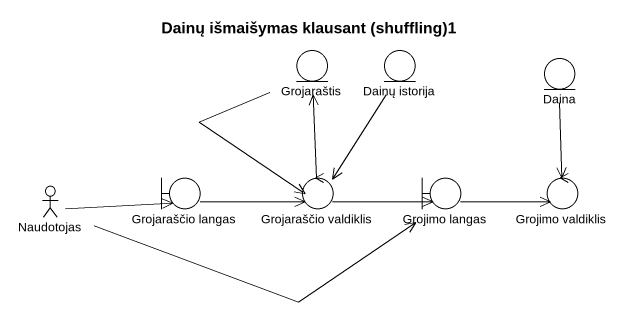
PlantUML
@startuml
title Dainų išmaišymas klausant (shuffling)1
entity Grojaraštis
entity "Dainų istorija" as Dainų_istorija
entity Daina
actor Naudotojas
boundary "Grojaraščio langas" as Grojaraščio_langas
control "Grojaraščio valdiklis" as Grojaraščio_valdiklis
boundary "Grojimo langas" as Grojimo_langas
control "Grojimo valdiklis" as Grojimo_valdiklis
Grojaraštis --> Grojaraščio_valdiklis
Dainų_istorija --> Grojaraščio_valdiklis
Daina --> Grojimo_valdiklis
Naudotojas -right-> Grojaraščio_langas
Naudotojas -right-> Grojimo_langas
Grojaraščio_langas -right-> Grojaraščio_valdiklis
Grojaraščio_valdiklis -up-> Grojaraštis
Grojaraščio_valdiklis -right-> Grojimo_langas
Grojimo_langas -right-> Grojimo_valdiklis
@enduml
